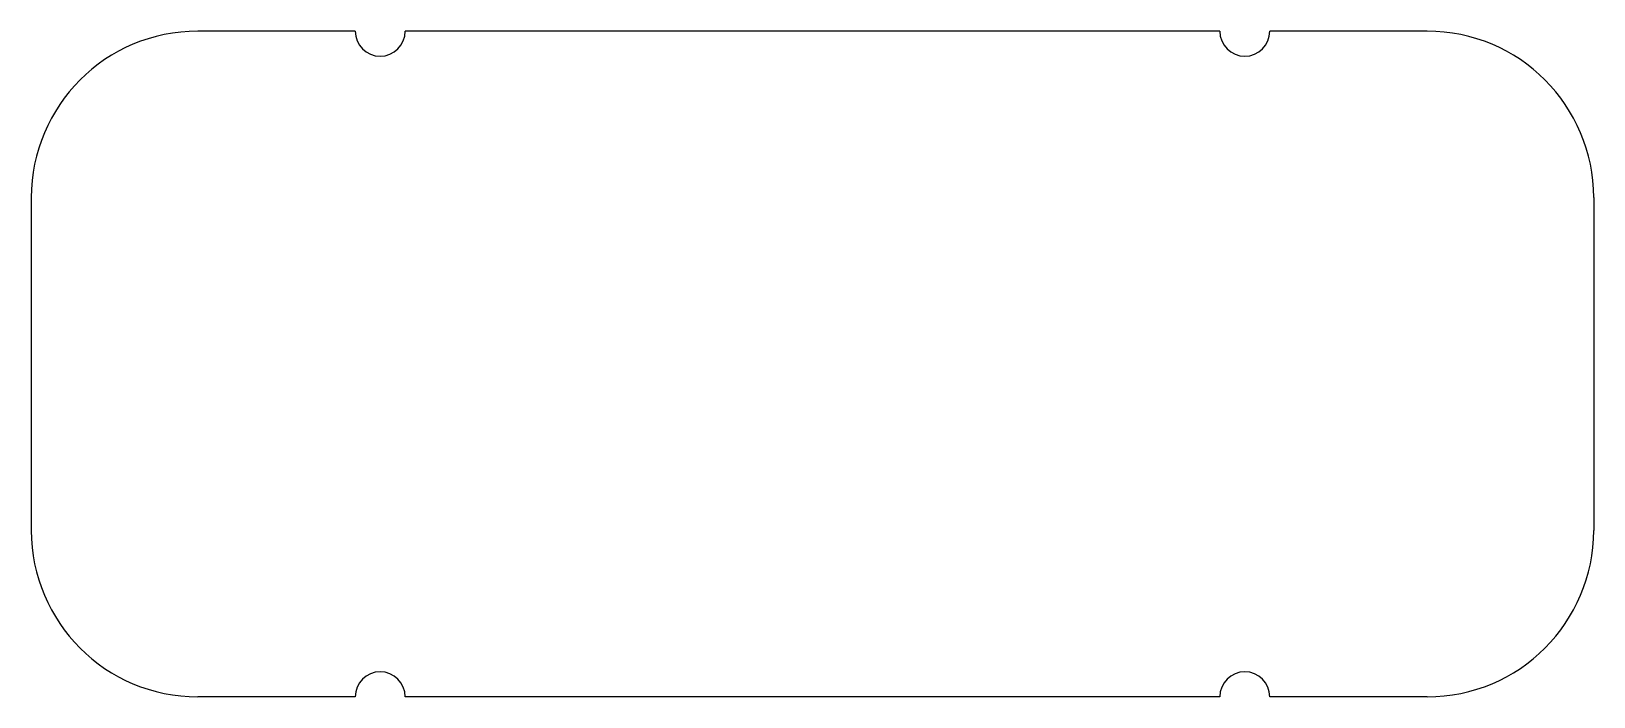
# Model space of a CAD drawing. Header units: millimetres. Extents: x -46.9 to 46.9, y -20 to 20.
import ezdxf

# ---------------------------------------------------------------- set-up
doc = ezdxf.new("R2010")
doc.units = ezdxf.units.MM

msp = doc.modelspace()

# ---------------------------------------------------------------- linework, layer by layer
at = {"color": 7, "linetype": 'Continuous', "lineweight": 25}
for p, q in [((-27.466, 20), (-36.931, 20)), ((24.466, 20), (-24.466, 20)), ((36.931, 20), (27.466, 20)), ((-46.931, 10), (-46.931, -10)), ((46.931, 10), (46.931, -10)), ((-27.466, -20), (-36.931, -20)), ((24.466, -20), (-24.466, -20)), ((36.931, -20), (27.466, -20))]:
    msp.add_line(p, q, dxfattribs=at)
for centre, radius, start, end in [((-36.931, 10), 10, 90, 180), ((-25.966, 20), 1.5, 180, 0), ((25.966, 20), 1.5, 180, 0), ((36.931, 10), 10, 0, 90), ((-36.931, -10), 10, 180, 270), ((36.931, -10), 10, 270, 0), ((-25.966, -20), 1.5, 0, 180), ((25.966, -20), 1.5, 0, 180)]:
    msp.add_arc(centre, radius, start, end, dxfattribs=at)

doc.saveas('drawing.dxf')
